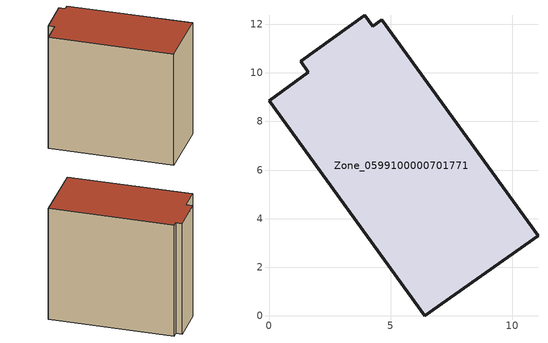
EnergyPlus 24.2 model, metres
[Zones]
Zone_0599100000701771
 floor ground (C_G): 0,8.86 1.61,10.02 1.31,10.48 3.93,12.38 4.27,11.92 4.64,12.19 11.07,3.29 6.41,0 z0
 wall outside (C_F): 1.61,10.02 0,8.86 6.41,0 11.07,3.29 4.64,12.19 4.27,11.92 3.93,12.38 1.31,10.48 1.61,10.02 z0:10.61
 roof outside (C_R): 3.93,12.38 1.31,10.48 1.61,10.02 0,8.86 6.41,0 11.07,3.29 4.64,12.19 4.27,11.92 z10.61
[BUILDING]
Pand.0599100000701771: North Axis=0; Terrain=City; Loads Convergence Tolerance Value=0.04; Temperature Convergence Tolerance Value=0.4; Solar Distribution=FullExterior; Maximum Number of Warmup Days=25; Minimum Number of Warmup Days=1
[Site:Location]
Rotterdam.The.Hague.AP_ZH_NLD Design_Conditions: Latitude=51.96; Longitude=4.45; Time Zone=1; Elevation=-4.5
[SITE:GROUNDTEMPERATURE:BUILDINGSURFACE]
18, 18, 18, 18, 18, 18, 18, 18, 18, 18, 18, 18
[MATERIAL] Thermal Absorptance=0.9; Solar Absorptance=0.7; Visible Absorptance=0.7
Name | Roughness | Thickness | Conductivity | Density | Specific Heat
G.TI.1946 | MediumSmooth | 0.15 | 1 | 540 | 1210
F.TI.1946 | Rough | 0.3 | 0.857143 | 1920 | 840
R.TI.1946 | MediumRough | 0.2 | 0.1 | 1500 | 1000
[CONSTRUCTION]
C_G: G.TI.1946
C_F: F.TI.1946
C_R: R.TI.1946
[ZONE]
Zone_0599100000701771: Type=1; Multiplier=1; Ceiling Height=Autocalculate; Volume=Autocalculate; Floor Area=autocalculate; Part of Total Floor Area=Yes
[ZONEINFILTRATION:DESIGNFLOWRATE]
Infil_Zone_0599100000701771: Zone or ZoneList or Space or SpaceList=Zone_0599100000701771; Schedule=AlwaysOn; Design Flow Rate Calculation Method=Flow/Area; Flow Rate per Floor Area=0.003; Constant Term Coefficient=1; Temperature Term Coefficient=0; Velocity Term Coefficient=0; Velocity Squared Term Coefficient=0
[HVACTEMPLATE:ZONE:IDEALLOADSAIRSYSTEM]
Zone_0599100000701771: Maximum Heating Supply Air Temperature=50; Minimum Cooling Supply Air Temperature=13; Maximum Heating Supply Air Humidity Ratio=0.0156; Minimum Cooling Supply Air Humidity Ratio=0.0077; Heating Limit=NoLimit; Cooling Limit=NoLimit; Dehumidification Control Type=ConstantSensibleHeatRatio; Cooling Sensible Heat Ratio=0.7; Dehumidification Setpoint=60; Humidification Control Type=None; Humidification Setpoint=30; Outdoor Air Method=None; Outdoor Air Flow Rate per Person=0.00944; Outdoor Air Flow Rate per Zone Floor Area=0; Outdoor Air Flow Rate per Zone=0; Demand Controlled Ventilation Type=None; Outdoor Air Economizer Type=NoEconomizer; Heat Recovery Type=None; Sensible Heat Recovery Effectiveness=0.7; Latent Heat Recovery Effectiveness=0.65
[ZONECONTROL:THERMOSTAT]
ThermostatControl_Zone_0599100000701771: Zone or ZoneList=Zone_0599100000701771; Control Type Schedule=DualSetpointControlType; Control 1=Thermostat_Zone_0599100000701771; Temperature Difference Between Cutout And Setpoint=0
[THERMOSTATSETPOINT:DUALSETPOINT]
Thermostat_Zone_0599100000701771: Heating Setpoint Temperature Schedule=HeatingSetpoint_Zone_0599100000701771; Cooling Setpoint Temperature Schedule=CoolingSetpoint_Zone_0599100000701771
[SCHEDULE:COMPACT]
HeatingSetpoint_Zone_0599100000701771: Through: 12/31, For: AllDays, Until: 24:00, 21
CoolingSetpoint_Zone_0599100000701771: Through: 12/31, For: AllDays, Until: 24:00, 24
DualSetpointControlType: Through: 12/31, For: AllDays, Until: 24:00, 4
AlwaysOn: Through: 12/31, For: AllDays, Until: 24:00, 1
